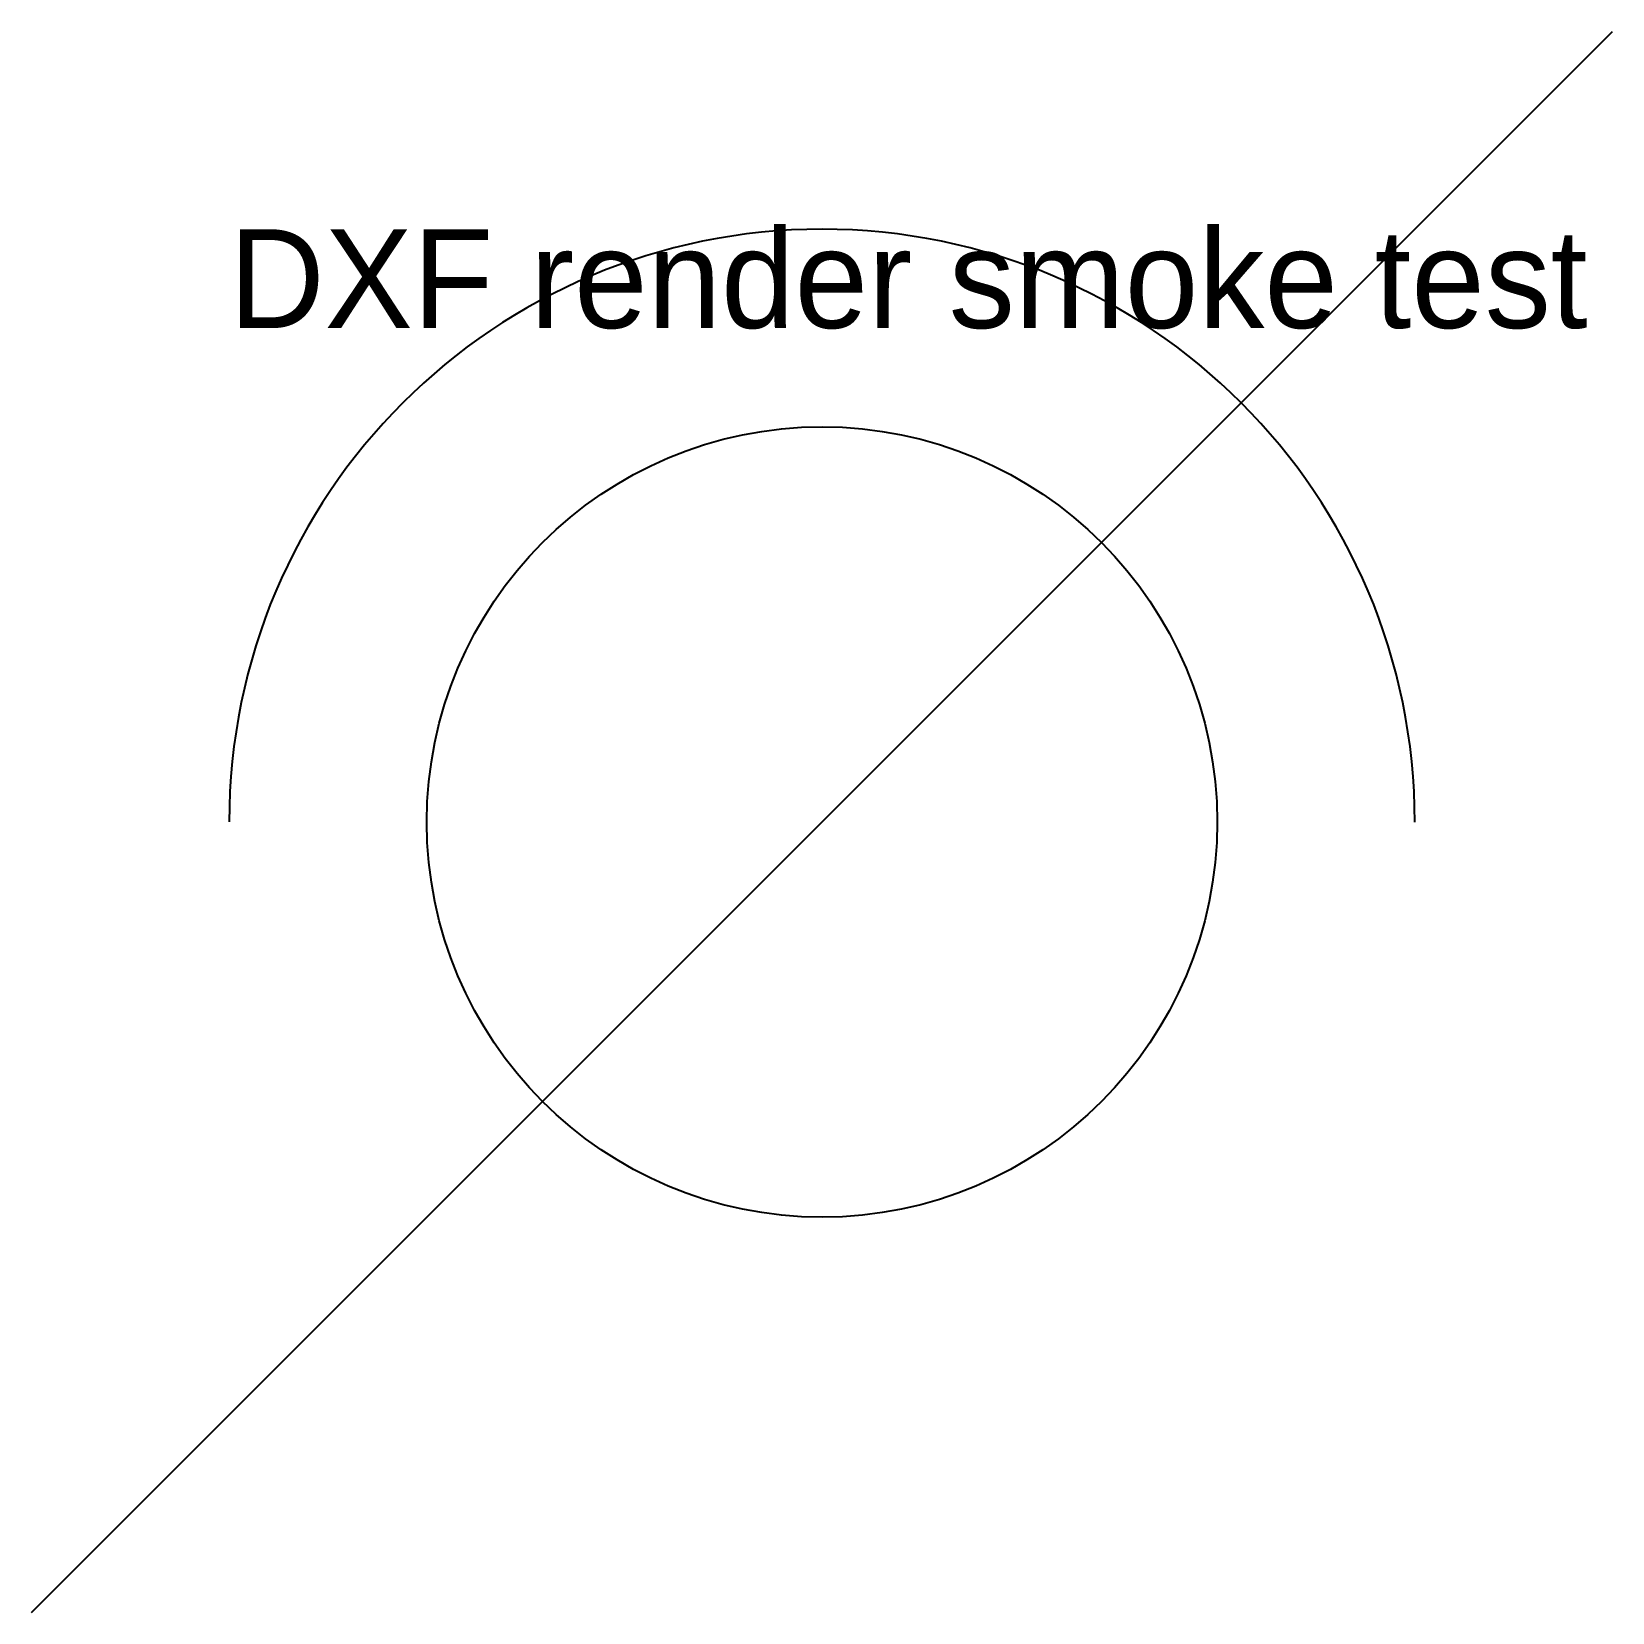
# Model space of a CAD drawing. Extents: x 10 to 90, y 10 to 90.
import ezdxf

# ---------------------------------------------------------------- set-up
doc = ezdxf.new("R2010")
doc.units = 0
doc.layers.get('0').update_dxf_attribs({"linetype": 'CONTINUOUS'})

msp = doc.modelspace()

# ---------------------------------------------------------------- linework, layer by layer
msp.add_line((10, 10), (90, 90))
msp.add_circle((50, 50), 20)
msp.add_arc((50, 50), 30, 0, 180)

# ---------------------------------------------------------------- texts
msp.add_text('DXF render smoke test', height=5).set_placement((20, 75))

doc.saveas('drawing.dxf')
